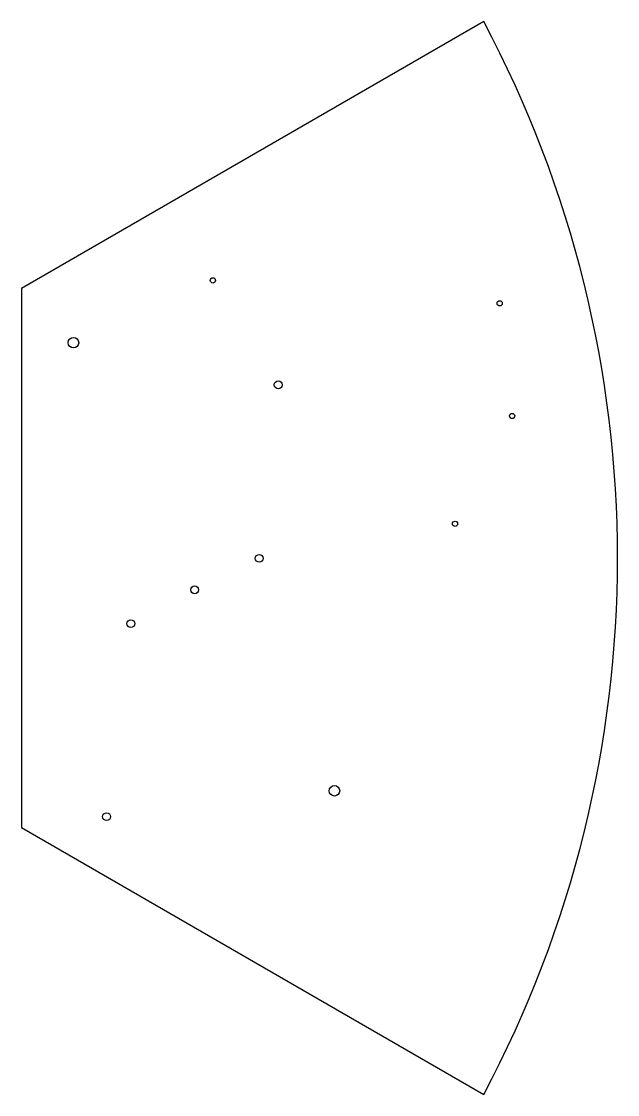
# Model space of a CAD drawing. Header units: millimetres. Extents: x -58.4 to -13, y 59.1 to 140.9.
import ezdxf

# ---------------------------------------------------------------- set-up
doc = ezdxf.new("R2010")
doc.units = ezdxf.units.MM
doc.layers.get('0').update_dxf_attribs({"linetype": 'CONTINUOUS'})

msp = doc.modelspace()

# ---------------------------------------------------------------- linework, layer by layer
msp.add_lwpolyline([(-58.431, 79.464), (-23.201, 59.124, 0.249549), (-23.201, 140.876), (-58.431, 120.536)], format="xyb", close=True)
for centre, radius in [((-43.843, 121.149), 0.2), ((-21.981, 119.401), 0.2), ((-54.467, 116.404), 0.4), ((-38.861, 113.192), 0.3), ((-21.036, 110.82), 0.2), ((-25.386, 102.609), 0.2), ((-40.311, 99.972), 0.3), ((-45.23, 97.577), 0.3), ((-50.098, 95), 0.3), ((-34.577, 82.265), 0.4), ((-51.944, 80.295), 0.3)]:
    msp.add_circle(centre, radius)

doc.saveas('drawing.dxf')
